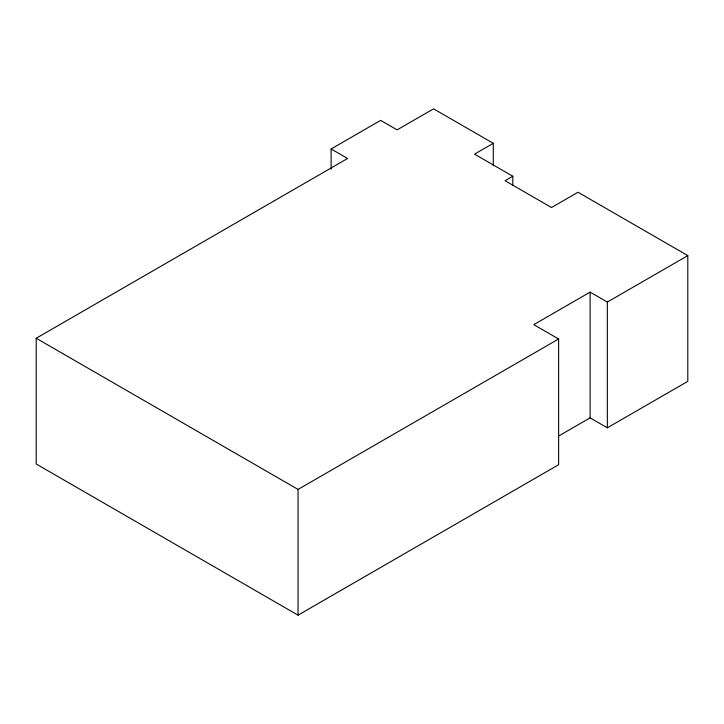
<?xml version="1.0" encoding="UTF-8"?>
<svg xmlns="http://www.w3.org/2000/svg" width="724" height="724" viewBox="0 0 724 724"><rect width="100%" height="100%" fill="white"/><g stroke="black" fill="none" stroke-linecap="round" stroke-linejoin="round"><path stroke-width="1.09" d="M331.112 169.181L331.112 148.972L380.652 120.374L397.123 129.877L433.567 108.835L493.279 143.307L493.279 165.76M559.028 435.803L590.114 417.857L607.346 427.803L687.8 381.358L687.8 255.617L607.346 302.062L590.114 292.116L533.778 324.642L558.62 338.986L558.62 464.718L298.044 615.165L36.2 463.994L36.2 338.253L347.574 158.484L331.112 148.972M493.279 143.307L474.519 154.14L512.809 176.249L512.809 185.235M512.809 176.249L505.071 180.719L551.507 207.526L578.005 192.231L687.8 255.617M36.2 338.253L298.044 489.424L558.62 338.986M607.346 302.062L607.346 427.803M590.114 292.116L590.114 417.857M298.044 489.424L298.044 615.165"/></g></svg>
